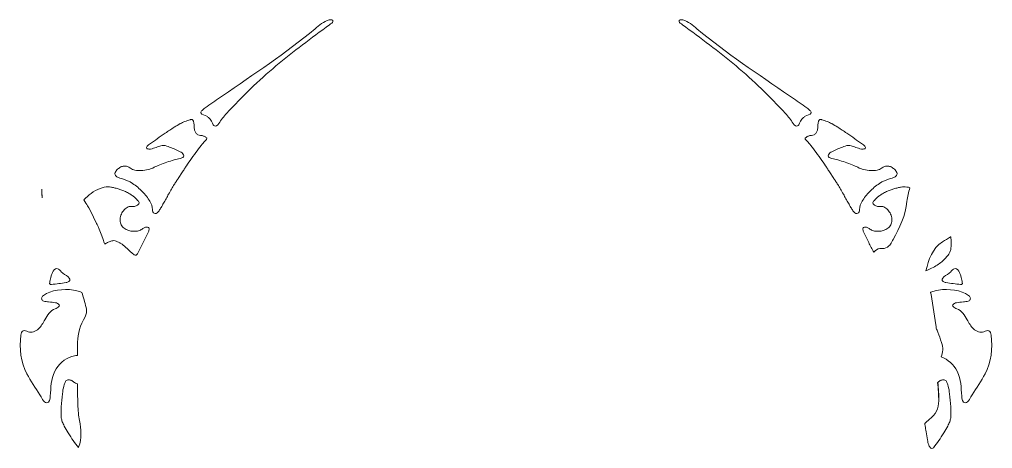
# Model space of a CAD drawing. Header units: millimetres. Extents: x 946 to 1411, y -1945 to 60.
# Drawn here: x 984.1 to 1379.4, y -1606.5 to -1432.1 of the extents above; entities that cross this region are included whole.
import ezdxf

# ---------------------------------------------------------------- set-up
doc = ezdxf.new("R2010")
doc.units = ezdxf.units.MM
doc.header["$MEASUREMENT"] = 0
doc.layers.add('Layer 1', color=7, linetype='Continuous')

msp = doc.modelspace()

# ---------------------------------------------------------------- linework, layer by layer
at = {"layer": 'Layer 1', "lineweight": 0}
for points, knots in [([(1111.42, -1432.97), (1111.36, -1433.2), (1111.16, -1433.37), (1110.97, -1433.52), (1110.66, -1433.75), (1110.35, -1433.99), (1110.04, -1434.22), (1102.72, -1439.73), (1095.28, -1444.99), (1088.3, -1450.95), (1081.24, -1456.97), (1074.53, -1463.41), (1068.25, -1470.25), (1067.08, -1471.53), (1066.02, -1472.9), (1065.07, -1474.35), (1064.62, -1475.02), (1063.85, -1476.02), (1063.02, -1475.15), (1062.71, -1474.81), (1062.57, -1474.35), (1062.39, -1473.92), (1062.11, -1473.26), (1061.69, -1472.65), (1061.16, -1472.15), (1060.86, -1471.87), (1060.53, -1471.61), (1060.17, -1471.4), (1059.55, -1471.03), (1058.03, -1470.84), (1057.78, -1470.06), (1057.71, -1469.87), (1057.76, -1469.65), (1057.89, -1469.5), (1058.18, -1469.18), (1058.48, -1468.88), (1058.8, -1468.59), (1059.28, -1468.18), (1059.77, -1467.79), (1060.29, -1467.43), (1062.38, -1465.98), (1064.47, -1464.54), (1066.56, -1463.1), (1079.34, -1454.3), (1092.24, -1445.88), (1104.17, -1435.87), (1105.91, -1434.41), (1107.7, -1432.89), (1109.89, -1432.26), (1110.54, -1432.08), (1111.57, -1432.3), (1111.42, -1432.97)], [0, 0, 0, 0, 1, 1, 1, 2, 2, 2, 3, 3, 3, 4, 4, 4, 5, 5, 5, 6, 6, 6, 7, 7, 7, 8, 8, 8, 9, 9, 9, 10, 10, 10, 11, 11, 11, 12, 12, 12, 13, 13, 13, 14, 14, 14, 15, 15, 15, 16, 16, 16, 17, 17, 17, 17]), ([(1275.19, -1450.95), (1268.21, -1444.99), (1260.77, -1439.73), (1253.45, -1434.22), (1253.14, -1433.99), (1252.83, -1433.75), (1252.52, -1433.52), (1252.33, -1433.37), (1252.13, -1433.2), (1252.07, -1432.97), (1251.92, -1432.3), (1252.95, -1432.08), (1253.6, -1432.26), (1255.79, -1432.89), (1257.58, -1434.41), (1259.32, -1435.87), (1271.25, -1445.88), (1284.15, -1454.3), (1296.93, -1463.1), (1299.02, -1464.54), (1301.11, -1465.98), (1303.2, -1467.43), (1303.72, -1467.79), (1304.21, -1468.18), (1304.69, -1468.59), (1305.01, -1468.88), (1305.31, -1469.18), (1305.6, -1469.5), (1305.73, -1469.65), (1305.78, -1469.87), (1305.71, -1470.06), (1305.47, -1470.84), (1303.94, -1471.03), (1303.32, -1471.4), (1302.96, -1471.61), (1302.63, -1471.87), (1302.33, -1472.15), (1301.8, -1472.65), (1301.38, -1473.26), (1301.1, -1473.92), (1300.92, -1474.35), (1300.78, -1474.81), (1300.47, -1475.15), (1299.65, -1476.02), (1298.87, -1475.02), (1298.42, -1474.35), (1297.47, -1472.9), (1296.41, -1471.53), (1295.24, -1470.25), (1288.96, -1463.41), (1282.25, -1456.97), (1275.19, -1450.95)], [0, 0, 0, 0, 1, 1, 1, 2, 2, 2, 3, 3, 3, 4, 4, 4, 5, 5, 5, 6, 6, 6, 7, 7, 7, 8, 8, 8, 9, 9, 9, 10, 10, 10, 11, 11, 11, 12, 12, 12, 13, 13, 13, 14, 14, 14, 15, 15, 15, 16, 16, 16, 17, 17, 17, 17]), ([(1022.99, -1494.22), (1023.25, -1493.75), (1023.58, -1493.32), (1023.97, -1492.96), (1024.36, -1492.6), (1024.79, -1492.29), (1025.26, -1492.04), (1025.66, -1491.82), (1026.11, -1491.7), (1026.57, -1491.66), (1027.02, -1491.63), (1027.47, -1491.7), (1027.89, -1491.85), (1028.37, -1492.03), (1028.82, -1492.28), (1029.23, -1492.58), (1029.74, -1492.97), (1030.35, -1493.23), (1030.98, -1493.34), (1031.83, -1493.48), (1032.7, -1493.53), (1033.56, -1493.49), (1034.5, -1493.45), (1035.44, -1493.32), (1036.36, -1493.1), (1037.23, -1492.89), (1038.06, -1492.58), (1038.86, -1492.17), (1039.58, -1491.8), (1040.31, -1491.47), (1041.06, -1491.18), (1042.02, -1490.8), (1042.98, -1490.45), (1043.96, -1490.12), (1044.94, -1489.79), (1045.93, -1489.48), (1046.93, -1489.19), (1047.74, -1488.96), (1048.56, -1488.76), (1049.38, -1488.61), (1049.87, -1488.51), (1050.33, -1488.29), (1050.7, -1487.96), (1050.97, -1487.72), (1051.01, -1487.32), (1050.8, -1487.04), (1050.41, -1486.53), (1049.92, -1486.12), (1049.35, -1485.83), (1048.32, -1485.3), (1047.27, -1484.82), (1046.2, -1484.39), (1045.44, -1484.08), (1044.68, -1483.79), (1043.91, -1483.52), (1043.52, -1483.38), (1043.11, -1483.3), (1042.7, -1483.28), (1042.31, -1483.26), (1041.92, -1483.31), (1041.55, -1483.42), (1040.9, -1483.61), (1040.27, -1483.83), (1039.64, -1484.07), (1038.9, -1484.35), (1038.14, -1484.58), (1037.37, -1484.75), (1036.91, -1484.85), (1036.43, -1484.8), (1036, -1484.61), (1035.88, -1484.55), (1035.78, -1484.44), (1035.74, -1484.3), (1035.7, -1484.17), (1035.73, -1484.02), (1035.81, -1483.91), (1036.1, -1483.48), (1036.46, -1483.12), (1036.88, -1482.82), (1039.03, -1481.3), (1041.18, -1479.8), (1043.34, -1478.29), (1044.53, -1477.46), (1045.74, -1476.66), (1046.97, -1475.87), (1047.77, -1475.36), (1048.58, -1474.88), (1049.41, -1474.42), (1050.02, -1474.08), (1050.66, -1473.8), (1051.32, -1473.57), (1052, -1473.33), (1052.69, -1473.09), (1053.38, -1472.85), (1053.55, -1472.79), (1053.72, -1472.75), (1053.9, -1472.72), (1054.01, -1472.7), (1054.13, -1472.73), (1054.23, -1472.79), (1054.37, -1472.87), (1054.5, -1472.97), (1054.62, -1473.09), (1054.7, -1473.17), (1054.75, -1473.27), (1054.78, -1473.38), (1054.84, -1473.58), (1054.89, -1473.79), (1054.92, -1474), (1054.97, -1474.25), (1055, -1474.5), (1055.02, -1474.75), (1055.04, -1475.02), (1055.05, -1475.3), (1055.05, -1475.57), (1055.05, -1476.07), (1055.11, -1476.57), (1055.22, -1477.06), (1055.32, -1477.47), (1055.5, -1477.86), (1055.74, -1478.21), (1055.96, -1478.51), (1056.24, -1478.75), (1056.57, -1478.92), (1056.9, -1479.1), (1057.26, -1479.19), (1057.63, -1479.19), (1057.78, -1479.19), (1057.94, -1479.21), (1058.09, -1479.24), (1058.27, -1479.27), (1058.45, -1479.32), (1058.63, -1479.38), (1058.81, -1479.43), (1058.99, -1479.5), (1059.16, -1479.58), (1059.32, -1479.64), (1059.46, -1479.72), (1059.61, -1479.81), (1059.78, -1479.92), (1059.94, -1480.05), (1060.08, -1480.19), (1060.17, -1480.27), (1060.21, -1480.4), (1060.2, -1480.52), (1060.19, -1480.67), (1060.13, -1480.8), (1060.03, -1480.92), (1059.84, -1481.15), (1059.64, -1481.38), (1059.43, -1481.6), (1058.91, -1482.12), (1058.42, -1482.68), (1057.97, -1483.26), (1057.22, -1484.22), (1056.47, -1485.19), (1055.75, -1486.17), (1054.96, -1487.23), (1054.18, -1488.3), (1053.42, -1489.38), (1052.75, -1490.34), (1052.09, -1491.31), (1051.46, -1492.3), (1051.17, -1492.75), (1050.88, -1493.2), (1050.59, -1493.65), (1050.25, -1494.16), (1049.92, -1494.67), (1049.58, -1495.19), (1049.25, -1495.69), (1048.92, -1496.18), (1048.59, -1496.68), (1048.33, -1497.08), (1048.07, -1497.47), (1047.8, -1497.87), (1047.52, -1498.29), (1047.25, -1498.72), (1046.98, -1499.15), (1046.61, -1499.76), (1046.24, -1500.38), (1045.88, -1501), (1045.49, -1501.67), (1045.09, -1502.35), (1044.71, -1503.03), (1044.35, -1503.67), (1043.99, -1504.32), (1043.64, -1504.97), (1043.31, -1505.57), (1042.98, -1506.18), (1042.63, -1506.78), (1042.31, -1507.34), (1041.99, -1507.9), (1041.65, -1508.46), (1041.37, -1508.92), (1041.09, -1509.38), (1040.79, -1509.84), (1040.66, -1510.05), (1040.51, -1510.25), (1040.34, -1510.43), (1040.14, -1510.65), (1039.88, -1510.81), (1039.6, -1510.91), (1039.35, -1510.99), (1039.08, -1510.97), (1038.84, -1510.86), (1038.59, -1510.75), (1038.4, -1510.55), (1038.28, -1510.3), (1038.15, -1510.01), (1038.08, -1509.7), (1038.08, -1509.38), (1038.08, -1508.18), (1037.74, -1507), (1037.11, -1505.98), (1036.24, -1504.57), (1035.22, -1503.27), (1034.07, -1502.08), (1032.84, -1500.82), (1031.49, -1499.69), (1030.02, -1498.72), (1028.76, -1497.88), (1027.37, -1497.25), (1025.91, -1496.86), (1025.21, -1496.67), (1024.54, -1496.43), (1023.88, -1496.14), (1023.49, -1495.96), (1023.17, -1495.65), (1022.98, -1495.27), (1022.81, -1494.93), (1022.82, -1494.54), (1022.99, -1494.22)], [0, 0, 0, 0, 1, 1, 1, 2, 2, 2, 3, 3, 3, 4, 4, 4, 5, 5, 5, 6, 6, 6, 7, 7, 7, 8, 8, 8, 9, 9, 9, 10, 10, 10, 11, 11, 11, 12, 12, 12, 13, 13, 13, 14, 14, 14, 15, 15, 15, 16, 16, 16, 17, 17, 17, 18, 18, 18, 19, 19, 19, 20, 20, 20, 21, 21, 21, 22, 22, 22, 23, 23, 23, 24, 24, 24, 25, 25, 25, 26, 26, 26, 27, 27, 27, 28, 28, 28, 29, 29, 29, 30, 30, 30, 31, 31, 31, 32, 32, 32, 33, 33, 33, 34, 34, 34, 35, 35, 35, 36, 36, 36, 37, 37, 37, 38, 38, 38, 39, 39, 39, 40, 40, 40, 41, 41, 41, 42, 42, 42, 43, 43, 43, 44, 44, 44, 45, 45, 45, 46, 46, 46, 47, 47, 47, 48, 48, 48, 49, 49, 49, 50, 50, 50, 51, 51, 51, 52, 52, 52, 53, 53, 53, 54, 54, 54, 55, 55, 55, 56, 56, 56, 57, 57, 57, 58, 58, 58, 59, 59, 59, 60, 60, 60, 61, 61, 61, 62, 62, 62, 63, 63, 63, 64, 64, 64, 65, 65, 65, 66, 66, 66, 67, 67, 67, 68, 68, 68, 69, 69, 69, 70, 70, 70, 71, 71, 71, 72, 72, 72, 73, 73, 73, 74, 74, 74, 75, 75, 75, 76, 76, 76, 77, 77, 77, 77]), ([(1306.92, -1478.92), (1307.25, -1478.75), (1307.53, -1478.51), (1307.75, -1478.21), (1307.99, -1477.86), (1308.17, -1477.47), (1308.27, -1477.06), (1308.38, -1476.57), (1308.44, -1476.07), (1308.44, -1475.57), (1308.44, -1475.3), (1308.45, -1475.02), (1308.47, -1474.75), (1308.49, -1474.5), (1308.52, -1474.25), (1308.57, -1474), (1308.6, -1473.79), (1308.65, -1473.58), (1308.71, -1473.38), (1308.74, -1473.27), (1308.79, -1473.17), (1308.88, -1473.09), (1308.99, -1472.97), (1309.12, -1472.87), (1309.26, -1472.79), (1309.36, -1472.73), (1309.48, -1472.7), (1309.59, -1472.72), (1309.77, -1472.75), (1309.95, -1472.79), (1310.11, -1472.85), (1310.8, -1473.09), (1311.49, -1473.33), (1312.17, -1473.57), (1312.83, -1473.8), (1313.47, -1474.08), (1314.08, -1474.42), (1314.91, -1474.88), (1315.72, -1475.36), (1316.52, -1475.87), (1317.75, -1476.66), (1318.96, -1477.46), (1320.15, -1478.29), (1322.31, -1479.8), (1324.46, -1481.3), (1326.61, -1482.82), (1327.03, -1483.12), (1327.39, -1483.48), (1327.68, -1483.91), (1327.76, -1484.02), (1327.79, -1484.17), (1327.75, -1484.3), (1327.71, -1484.44), (1327.62, -1484.55), (1327.49, -1484.61), (1327.06, -1484.8), (1326.58, -1484.85), (1326.12, -1484.75), (1325.35, -1484.58), (1324.59, -1484.35), (1323.85, -1484.07), (1323.22, -1483.83), (1322.59, -1483.61), (1321.94, -1483.42), (1321.57, -1483.31), (1321.18, -1483.26), (1320.8, -1483.28), (1320.38, -1483.3), (1319.97, -1483.38), (1319.58, -1483.52), (1318.81, -1483.79), (1318.05, -1484.08), (1317.3, -1484.39), (1316.22, -1484.82), (1315.17, -1485.3), (1314.14, -1485.83), (1313.57, -1486.12), (1313.08, -1486.53), (1312.7, -1487.04), (1312.48, -1487.32), (1312.52, -1487.72), (1312.79, -1487.96), (1313.16, -1488.29), (1313.62, -1488.51), (1314.11, -1488.61), (1314.94, -1488.76), (1315.75, -1488.96), (1316.56, -1489.19), (1317.56, -1489.48), (1318.55, -1489.79), (1319.53, -1490.12), (1320.51, -1490.45), (1321.47, -1490.8), (1322.43, -1491.18), (1323.18, -1491.47), (1323.91, -1491.8), (1324.63, -1492.17), (1325.43, -1492.58), (1326.27, -1492.89), (1327.13, -1493.1), (1328.05, -1493.32), (1328.99, -1493.45), (1329.94, -1493.49), (1330.8, -1493.53), (1331.66, -1493.48), (1332.51, -1493.34), (1333.14, -1493.23), (1333.75, -1492.97), (1334.26, -1492.58), (1334.67, -1492.28), (1335.12, -1492.03), (1335.6, -1491.85), (1336.02, -1491.7), (1336.47, -1491.63), (1336.92, -1491.66), (1337.38, -1491.7), (1337.83, -1491.82), (1338.23, -1492.04), (1338.7, -1492.29), (1339.14, -1492.6), (1339.52, -1492.96), (1339.91, -1493.32), (1340.24, -1493.75), (1340.5, -1494.22), (1340.67, -1494.54), (1340.68, -1494.93), (1340.52, -1495.27), (1340.32, -1495.65), (1340, -1495.96), (1339.61, -1496.14), (1338.95, -1496.43), (1338.28, -1496.67), (1337.59, -1496.86), (1336.12, -1497.25), (1334.73, -1497.88), (1333.47, -1498.72), (1332, -1499.69), (1330.65, -1500.82), (1329.42, -1502.08), (1328.27, -1503.27), (1327.25, -1504.57), (1326.38, -1505.98), (1325.75, -1507), (1325.41, -1508.18), (1325.41, -1509.38), (1325.41, -1509.7), (1325.34, -1510.01), (1325.21, -1510.3), (1325.1, -1510.55), (1324.9, -1510.75), (1324.65, -1510.86), (1324.41, -1510.97), (1324.14, -1510.99), (1323.89, -1510.91), (1323.61, -1510.81), (1323.35, -1510.65), (1323.15, -1510.43), (1322.98, -1510.25), (1322.83, -1510.05), (1322.7, -1509.84), (1322.41, -1509.38), (1322.12, -1508.92), (1321.84, -1508.46), (1321.5, -1507.9), (1321.18, -1507.34), (1320.86, -1506.78), (1320.52, -1506.18), (1320.18, -1505.57), (1319.85, -1504.97), (1319.5, -1504.32), (1319.14, -1503.67), (1318.78, -1503.03), (1318.4, -1502.35), (1318.01, -1501.67), (1317.61, -1501), (1317.25, -1500.38), (1316.88, -1499.76), (1316.51, -1499.15), (1316.24, -1498.72), (1315.97, -1498.29), (1315.69, -1497.87), (1315.42, -1497.47), (1315.16, -1497.08), (1314.9, -1496.68), (1314.57, -1496.18), (1314.24, -1495.69), (1313.91, -1495.19), (1313.58, -1494.67), (1313.24, -1494.16), (1312.9, -1493.65), (1312.61, -1493.2), (1312.32, -1492.75), (1312.03, -1492.3), (1311.4, -1491.31), (1310.74, -1490.34), (1310.07, -1489.38), (1309.31, -1488.3), (1308.53, -1487.23), (1307.74, -1486.17), (1307.02, -1485.19), (1306.28, -1484.22), (1305.52, -1483.26), (1305.07, -1482.68), (1304.58, -1482.12), (1304.07, -1481.6), (1303.85, -1481.38), (1303.65, -1481.15), (1303.46, -1480.92), (1303.36, -1480.8), (1303.3, -1480.67), (1303.29, -1480.52), (1303.28, -1480.4), (1303.32, -1480.27), (1303.41, -1480.19), (1303.55, -1480.05), (1303.71, -1479.92), (1303.89, -1479.81), (1304.03, -1479.72), (1304.17, -1479.64), (1304.33, -1479.58), (1304.5, -1479.5), (1304.68, -1479.43), (1304.86, -1479.38), (1305.04, -1479.32), (1305.22, -1479.27), (1305.4, -1479.24), (1305.56, -1479.21), (1305.71, -1479.19), (1305.86, -1479.19), (1306.23, -1479.19), (1306.6, -1479.1), (1306.92, -1478.92)], [0, 0, 0, 0, 1, 1, 1, 2, 2, 2, 3, 3, 3, 4, 4, 4, 5, 5, 5, 6, 6, 6, 7, 7, 7, 8, 8, 8, 9, 9, 9, 10, 10, 10, 11, 11, 11, 12, 12, 12, 13, 13, 13, 14, 14, 14, 15, 15, 15, 16, 16, 16, 17, 17, 17, 18, 18, 18, 19, 19, 19, 20, 20, 20, 21, 21, 21, 22, 22, 22, 23, 23, 23, 24, 24, 24, 25, 25, 25, 26, 26, 26, 27, 27, 27, 28, 28, 28, 29, 29, 29, 30, 30, 30, 31, 31, 31, 32, 32, 32, 33, 33, 33, 34, 34, 34, 35, 35, 35, 36, 36, 36, 37, 37, 37, 38, 38, 38, 39, 39, 39, 40, 40, 40, 41, 41, 41, 42, 42, 42, 43, 43, 43, 44, 44, 44, 45, 45, 45, 46, 46, 46, 47, 47, 47, 48, 48, 48, 49, 49, 49, 50, 50, 50, 51, 51, 51, 52, 52, 52, 53, 53, 53, 54, 54, 54, 55, 55, 55, 56, 56, 56, 57, 57, 57, 58, 58, 58, 59, 59, 59, 60, 60, 60, 61, 61, 61, 62, 62, 62, 63, 63, 63, 64, 64, 64, 65, 65, 65, 66, 66, 66, 67, 67, 67, 68, 68, 68, 69, 69, 69, 70, 70, 70, 71, 71, 71, 72, 72, 72, 73, 73, 73, 74, 74, 74, 75, 75, 75, 76, 76, 76, 77, 77, 77, 77]), ([(993.19, -1501.11), (993.23, -1502.28), (993.25, -1503.45), (993.33, -1504.62), (993.31, -1504.46), (993.29, -1504.3), (993.27, -1504.15), (993.17, -1503.14), (993.15, -1502.13), (993.19, -1501.11)], [0, 0, 0, 0, 1, 1, 1, 2, 2, 2, 3, 3, 3, 3]), ([(1013.26, -1502.75), (1014.36, -1501.93), (1015.56, -1501.26), (1016.83, -1500.74), (1017.92, -1500.3), (1019.09, -1500.08), (1020.27, -1500.09), (1020.58, -1500.1), (1020.9, -1500.13), (1021.2, -1500.19), (1021.67, -1500.28), (1022.14, -1500.38), (1022.6, -1500.49), (1023.13, -1500.62), (1023.65, -1500.76), (1024.16, -1500.91), (1024.67, -1501.06), (1025.17, -1501.23), (1025.67, -1501.41), (1026.19, -1501.59), (1026.69, -1501.8), (1027.19, -1502.04), (1027.73, -1502.31), (1028.26, -1502.59), (1028.78, -1502.9), (1029.27, -1503.19), (1029.75, -1503.5), (1030.21, -1503.83), (1030.57, -1504.08), (1030.91, -1504.37), (1031.22, -1504.68), (1031.62, -1505.09), (1032.01, -1505.5), (1032.4, -1505.93), (1032.55, -1506.09), (1032.66, -1506.29), (1032.72, -1506.5), (1032.77, -1506.67), (1032.73, -1506.84), (1032.62, -1506.97), (1032.44, -1507.18), (1032.23, -1507.38), (1032.01, -1507.54), (1031.84, -1507.67), (1031.66, -1507.77), (1031.47, -1507.85), (1031.26, -1507.94), (1031.04, -1508.01), (1030.82, -1508.07), (1030.6, -1508.12), (1030.38, -1508.14), (1030.16, -1508.15), (1029.97, -1508.16), (1029.78, -1508.14), (1029.6, -1508.09), (1029.39, -1508.04), (1029.18, -1508.03), (1028.97, -1508.07), (1028.72, -1508.12), (1028.48, -1508.19), (1028.25, -1508.3), (1027.97, -1508.43), (1027.71, -1508.58), (1027.47, -1508.76), (1027.19, -1508.97), (1026.93, -1509.2), (1026.69, -1509.44), (1026.2, -1509.93), (1025.8, -1510.51), (1025.52, -1511.15), (1025.23, -1511.79), (1025.06, -1512.49), (1025.02, -1513.19), (1024.98, -1513.85), (1025.07, -1514.52), (1025.28, -1515.15), (1025.46, -1515.72), (1025.8, -1516.24), (1026.25, -1516.64), (1026.72, -1517.07), (1027.27, -1517.41), (1027.86, -1517.64), (1028.53, -1517.89), (1029.22, -1518.06), (1029.93, -1518.14), (1030.62, -1518.22), (1031.32, -1518.2), (1032, -1518.09), (1032.58, -1518), (1033.12, -1517.78), (1033.6, -1517.44), (1033.98, -1517.17), (1034.39, -1516.94), (1034.81, -1516.73), (1035.13, -1516.57), (1035.48, -1516.47), (1035.84, -1516.43), (1036.07, -1516.4), (1036.3, -1516.46), (1036.49, -1516.58), (1036.67, -1516.7), (1036.77, -1516.89), (1036.77, -1517.09), (1036.77, -1517.54), (1036.67, -1517.98), (1036.48, -1518.38), (1035.8, -1519.83), (1035.11, -1521.27), (1034.4, -1522.71), (1033.69, -1524.16), (1032.96, -1525.6), (1032.22, -1527.05), (1032.05, -1527.38), (1031.78, -1527.67), (1031.46, -1527.87), (1031.34, -1527.94), (1031.2, -1527.95), (1031.07, -1527.89), (1030.83, -1527.78), (1030.6, -1527.65), (1030.38, -1527.5), (1030.09, -1527.3), (1029.82, -1527.09), (1029.56, -1526.86), (1029.27, -1526.59), (1028.99, -1526.32), (1028.72, -1526.02), (1028.42, -1525.7), (1028.11, -1525.38), (1027.78, -1525.08), (1027.42, -1524.75), (1027.04, -1524.43), (1026.65, -1524.12), (1026.29, -1523.82), (1025.91, -1523.54), (1025.53, -1523.27), (1025.23, -1523.06), (1024.91, -1522.87), (1024.59, -1522.7), (1024.18, -1522.49), (1023.77, -1522.31), (1023.35, -1522.14), (1023.07, -1522.03), (1022.77, -1521.97), (1022.48, -1521.97), (1022.17, -1521.96), (1021.87, -1522), (1021.57, -1522.1), (1021.11, -1522.25), (1020.65, -1522.42), (1020.2, -1522.6), (1019.68, -1522.82), (1019.2, -1523.11), (1018.76, -1523.44), (1018.75, -1523.41), (1018.74, -1523.38), (1018.73, -1523.35), (1018.51, -1522.73), (1018.29, -1522.1), (1018.08, -1521.48), (1016.74, -1517.55), (1014.77, -1513.54), (1015.51, -1515.31), (1014.4, -1512.72), (1013.14, -1510.2), (1011.73, -1507.76), (1011.43, -1507.24), (1010.91, -1506.41), (1010.26, -1505.4), (1011.19, -1504.44), (1012.19, -1503.55), (1013.26, -1502.75)], [0, 0, 0, 0, 1, 1, 1, 2, 2, 2, 3, 3, 3, 4, 4, 4, 5, 5, 5, 6, 6, 6, 7, 7, 7, 8, 8, 8, 9, 9, 9, 10, 10, 10, 11, 11, 11, 12, 12, 12, 13, 13, 13, 14, 14, 14, 15, 15, 15, 16, 16, 16, 17, 17, 17, 18, 18, 18, 19, 19, 19, 20, 20, 20, 21, 21, 21, 22, 22, 22, 23, 23, 23, 24, 24, 24, 25, 25, 25, 26, 26, 26, 27, 27, 27, 28, 28, 28, 29, 29, 29, 30, 30, 30, 31, 31, 31, 32, 32, 32, 33, 33, 33, 34, 34, 34, 35, 35, 35, 36, 36, 36, 37, 37, 37, 38, 38, 38, 39, 39, 39, 40, 40, 40, 41, 41, 41, 42, 42, 42, 43, 43, 43, 44, 44, 44, 45, 45, 45, 46, 46, 46, 47, 47, 47, 48, 48, 48, 49, 49, 49, 50, 50, 50, 51, 51, 51, 52, 52, 52, 53, 53, 53, 54, 54, 54, 55, 55, 55, 56, 56, 56, 57, 57, 57, 57]), ([(1342.29, -1500.19), (1342.6, -1500.13), (1342.91, -1500.1), (1343.22, -1500.09), (1344.11, -1500.08), (1344.99, -1500.21), (1345.83, -1500.46), (1345.24, -1502.25), (1344.8, -1504.09), (1344.64, -1506.01), (1344.16, -1511.77), (1341.55, -1516.73), (1339.03, -1521.51), (1338.87, -1521.82), (1338.71, -1522.13), (1338.54, -1522.44), (1338.17, -1523.15), (1337.76, -1523.72), (1337.3, -1524.15), (1336.54, -1524.84), (1335.65, -1525.17), (1334.59, -1525.17), (1334.51, -1525.17), (1334.43, -1525.17), (1334.35, -1525.16), (1333.29, -1525.12), (1332.43, -1525.41), (1331.69, -1526.09), (1331.49, -1526.27), (1331.29, -1526.48), (1331.11, -1526.72), (1330.43, -1525.39), (1329.75, -1524.05), (1329.09, -1522.71), (1328.38, -1521.27), (1327.69, -1519.83), (1327.01, -1518.38), (1326.82, -1517.98), (1326.72, -1517.54), (1326.72, -1517.09), (1326.72, -1516.89), (1326.82, -1516.7), (1327, -1516.58), (1327.19, -1516.46), (1327.42, -1516.4), (1327.66, -1516.43), (1328.01, -1516.47), (1328.36, -1516.57), (1328.68, -1516.73), (1329.1, -1516.94), (1329.51, -1517.17), (1329.89, -1517.44), (1330.37, -1517.78), (1330.92, -1518), (1331.49, -1518.09), (1332.17, -1518.2), (1332.87, -1518.22), (1333.56, -1518.14), (1334.27, -1518.06), (1334.96, -1517.89), (1335.63, -1517.64), (1336.22, -1517.41), (1336.77, -1517.07), (1337.24, -1516.64), (1337.69, -1516.24), (1338.03, -1515.72), (1338.22, -1515.15), (1338.42, -1514.52), (1338.51, -1513.85), (1338.47, -1513.19), (1338.43, -1512.49), (1338.26, -1511.79), (1337.97, -1511.15), (1337.69, -1510.51), (1337.29, -1509.93), (1336.8, -1509.44), (1336.56, -1509.2), (1336.3, -1508.97), (1336.02, -1508.76), (1335.78, -1508.58), (1335.52, -1508.43), (1335.25, -1508.3), (1335.01, -1508.19), (1334.77, -1508.12), (1334.52, -1508.07), (1334.31, -1508.03), (1334.1, -1508.04), (1333.89, -1508.09), (1333.71, -1508.14), (1333.52, -1508.16), (1333.33, -1508.15), (1333.11, -1508.14), (1332.89, -1508.12), (1332.67, -1508.07), (1332.45, -1508.01), (1332.23, -1507.94), (1332.02, -1507.85), (1331.83, -1507.77), (1331.65, -1507.67), (1331.48, -1507.54), (1331.26, -1507.38), (1331.05, -1507.18), (1330.87, -1506.97), (1330.76, -1506.84), (1330.73, -1506.67), (1330.77, -1506.5), (1330.83, -1506.29), (1330.94, -1506.09), (1331.09, -1505.93), (1331.48, -1505.5), (1331.87, -1505.09), (1332.27, -1504.68), (1332.58, -1504.37), (1332.92, -1504.08), (1333.28, -1503.83), (1333.74, -1503.5), (1334.22, -1503.19), (1334.71, -1502.9), (1335.23, -1502.59), (1335.76, -1502.31), (1336.31, -1502.04), (1336.8, -1501.8), (1337.31, -1501.59), (1337.82, -1501.41), (1338.32, -1501.23), (1338.82, -1501.06), (1339.33, -1500.91), (1339.84, -1500.76), (1340.36, -1500.62), (1340.89, -1500.49), (1341.35, -1500.38), (1341.82, -1500.28), (1342.29, -1500.19)], [0, 0, 0, 0, 1, 1, 1, 2, 2, 2, 3, 3, 3, 4, 4, 4, 5, 5, 5, 6, 6, 6, 7, 7, 7, 8, 8, 8, 9, 9, 9, 10, 10, 10, 11, 11, 11, 12, 12, 12, 13, 13, 13, 14, 14, 14, 15, 15, 15, 16, 16, 16, 17, 17, 17, 18, 18, 18, 19, 19, 19, 20, 20, 20, 21, 21, 21, 22, 22, 22, 23, 23, 23, 24, 24, 24, 25, 25, 25, 26, 26, 26, 27, 27, 27, 28, 28, 28, 29, 29, 29, 30, 30, 30, 31, 31, 31, 32, 32, 32, 33, 33, 33, 34, 34, 34, 35, 35, 35, 36, 36, 36, 37, 37, 37, 38, 38, 38, 39, 39, 39, 40, 40, 40, 41, 41, 41, 42, 42, 42, 43, 43, 43, 44, 44, 44, 44]), ([(1359.11, -1522.49), (1360.18, -1521.82), (1361.25, -1521.13), (1362.29, -1520.46), (1362.34, -1520.43), (1362.39, -1520.4), (1362.43, -1520.37), (1362.54, -1521.19), (1362.6, -1522.02), (1362.59, -1522.85), (1362.59, -1523.55), (1362.56, -1524.25), (1362.5, -1524.94), (1362.46, -1525.4), (1362.36, -1525.86), (1362.2, -1526.29), (1362.05, -1526.71), (1361.85, -1527.11), (1361.59, -1527.47), (1361.23, -1527.97), (1360.85, -1528.46), (1360.44, -1528.92), (1359.4, -1530.09), (1358.21, -1531.09), (1356.89, -1531.91), (1355.44, -1532.81), (1353.91, -1533.56), (1352.32, -1534.18), (1353.48, -1529.71), (1354.82, -1525.19), (1359.11, -1522.49)], [0, 0, 0, 0, 1, 1, 1, 2, 2, 2, 3, 3, 3, 4, 4, 4, 5, 5, 5, 6, 6, 6, 7, 7, 7, 8, 8, 8, 9, 9, 9, 10, 10, 10, 10]), ([(996.48, -1538.51), (996.54, -1538.16), (996.61, -1537.82), (996.7, -1537.48), (996.8, -1537.1), (996.9, -1536.71), (997.01, -1536.33), (997.21, -1535.67), (997.47, -1535.04), (997.81, -1534.44), (998.25, -1533.65), (999.11, -1532.94), (1000.01, -1533.55), (1000.29, -1533.74), (1000.5, -1534.01), (1000.72, -1534.27), (1000.8, -1534.38), (1000.89, -1534.49), (1000.98, -1534.59), (1001.8, -1535.56), (1003, -1535.89), (1003.87, -1536.75), (1004.35, -1537.23), (1005.01, -1538.04), (1004.22, -1538.53), (1003.85, -1538.76), (1003.44, -1538.92), (1003.01, -1538.99), (1002.05, -1539.16), (1001.08, -1539.31), (1000.11, -1539.44), (999.1, -1539.58), (998.09, -1539.7), (997.08, -1539.81), (996.84, -1539.84), (996.59, -1539.75), (996.42, -1539.58), (996.36, -1539.52), (996.33, -1539.43), (996.34, -1539.35), (996.38, -1539.06), (996.43, -1538.78), (996.48, -1538.51)], [0, 0, 0, 0, 1, 1, 1, 2, 2, 2, 3, 3, 3, 4, 4, 4, 5, 5, 5, 6, 6, 6, 7, 7, 7, 8, 8, 8, 9, 9, 9, 10, 10, 10, 11, 11, 11, 12, 12, 12, 13, 13, 13, 14, 14, 14, 14]), ([(1363.48, -1533.55), (1364.38, -1532.94), (1365.24, -1533.65), (1365.68, -1534.44), (1366.02, -1535.04), (1366.28, -1535.67), (1366.48, -1536.33), (1366.59, -1536.71), (1366.69, -1537.1), (1366.79, -1537.48), (1366.88, -1537.82), (1366.95, -1538.16), (1367.01, -1538.51), (1367.06, -1538.78), (1367.11, -1539.06), (1367.15, -1539.35), (1367.16, -1539.43), (1367.13, -1539.52), (1367.07, -1539.58), (1366.9, -1539.75), (1366.65, -1539.84), (1366.41, -1539.81), (1365.4, -1539.7), (1364.39, -1539.58), (1363.39, -1539.44), (1362.41, -1539.31), (1361.44, -1539.16), (1360.48, -1538.99), (1360.05, -1538.92), (1359.64, -1538.76), (1359.27, -1538.53), (1358.48, -1538.04), (1359.14, -1537.23), (1359.62, -1536.75), (1360.49, -1535.89), (1361.69, -1535.56), (1362.51, -1534.59), (1362.6, -1534.49), (1362.69, -1534.38), (1362.77, -1534.27), (1362.99, -1534.01), (1363.2, -1533.74), (1363.48, -1533.55)], [0, 0, 0, 0, 1, 1, 1, 2, 2, 2, 3, 3, 3, 4, 4, 4, 5, 5, 5, 6, 6, 6, 7, 7, 7, 8, 8, 8, 9, 9, 9, 10, 10, 10, 11, 11, 11, 12, 12, 12, 13, 13, 13, 14, 14, 14, 14]), ([(998.45, -1575.09), (996.77, -1578.35), (996.87, -1581.62), (996.64, -1585.15), (996.58, -1586.09), (996.43, -1587.98), (995.11, -1587.93), (993.93, -1587.88), (992.9, -1585.48), (992.37, -1584.61), (990.65, -1581.78), (988.69, -1579.1), (987.14, -1576.17), (984.54, -1571.23), (984.1, -1565.84), (984.67, -1560.35), (984.75, -1559.67), (984.92, -1558.87), (985.55, -1558.6), (986.22, -1558.3), (986.94, -1558.79), (987.63, -1559.03), (989.07, -1559.53), (990.7, -1558.89), (991.82, -1557.86), (992.93, -1556.82), (993.65, -1555.44), (994.39, -1554.11), (995.37, -1552.37), (996.69, -1550.4), (998.65, -1549.66), (999.18, -1549.46), (999.67, -1549.16), (1000.1, -1548.79), (1000.22, -1548.68), (1000.29, -1548.52), (1000.3, -1548.36), (1000.3, -1548.2), (1000.24, -1548.04), (1000.13, -1547.92), (999.76, -1547.55), (999.29, -1547.3), (998.77, -1547.21), (997.84, -1547.05), (996.89, -1546.94), (995.94, -1546.89), (995.26, -1546.85), (994.59, -1546.73), (993.94, -1546.53), (993.54, -1546.41), (993.24, -1546.09), (993.15, -1545.69), (993.05, -1545.29), (993.18, -1544.88), (993.48, -1544.6), (993.98, -1544.16), (994.53, -1543.78), (995.12, -1543.47), (998.46, -1541.73), (1003.83, -1541.42), (1007.43, -1542.34), (1008.12, -1542.52), (1008.8, -1542.76), (1009.45, -1543.06), (1009.45, -1543.06), (1009.65, -1543.7), (1009.65, -1543.7), (1010.27, -1545.71), (1010.92, -1547.78), (1011.33, -1549.86), (1011.5, -1550.75), (1011.26, -1551.99), (1010.76, -1552.88), (1008.78, -1556.35), (1007.77, -1559.74), (1007.68, -1563.24), (1007.64, -1565.03), (1007.62, -1566.84), (1007.62, -1568.64), (1006.87, -1568.68), (1006.12, -1568.81), (1005.4, -1569.03), (1002.38, -1569.95), (999.9, -1572.29), (998.45, -1575.09)], [0, 0, 0, 0, 1, 1, 1, 2, 2, 2, 3, 3, 3, 4, 4, 4, 5, 5, 5, 6, 6, 6, 7, 7, 7, 8, 8, 8, 9, 9, 9, 10, 10, 10, 11, 11, 11, 12, 12, 12, 13, 13, 13, 14, 14, 14, 15, 15, 15, 16, 16, 16, 17, 17, 17, 18, 18, 18, 19, 19, 19, 20, 20, 20, 21, 21, 21, 22, 22, 22, 23, 23, 23, 24, 24, 24, 25, 25, 25, 26, 26, 26, 27, 27, 27, 28, 28, 28, 28]), ([(1368.37, -1543.47), (1368.96, -1543.78), (1369.51, -1544.16), (1370.01, -1544.6), (1370.31, -1544.88), (1370.44, -1545.29), (1370.35, -1545.69), (1370.25, -1546.09), (1369.95, -1546.41), (1369.55, -1546.53), (1368.9, -1546.73), (1368.23, -1546.85), (1367.55, -1546.89), (1366.6, -1546.94), (1365.65, -1547.05), (1364.72, -1547.21), (1364.2, -1547.3), (1363.73, -1547.55), (1363.36, -1547.92), (1363.25, -1548.04), (1363.19, -1548.2), (1363.19, -1548.36), (1363.2, -1548.52), (1363.27, -1548.68), (1363.4, -1548.79), (1363.82, -1549.16), (1364.31, -1549.46), (1364.84, -1549.66), (1366.8, -1550.4), (1368.12, -1552.37), (1369.1, -1554.11), (1369.84, -1555.44), (1370.56, -1556.82), (1371.67, -1557.86), (1372.79, -1558.89), (1374.42, -1559.53), (1375.86, -1559.03), (1376.55, -1558.79), (1377.27, -1558.3), (1377.94, -1558.6), (1378.57, -1558.87), (1378.75, -1559.67), (1378.82, -1560.35), (1379.39, -1565.84), (1378.96, -1571.23), (1376.35, -1576.17), (1374.8, -1579.1), (1372.84, -1581.78), (1371.12, -1584.61), (1370.59, -1585.48), (1369.56, -1587.88), (1368.39, -1587.93), (1367.06, -1587.98), (1366.91, -1586.09), (1366.85, -1585.15), (1366.62, -1581.62), (1366.72, -1578.35), (1365.04, -1575.09), (1363.65, -1572.4), (1361.31, -1570.15), (1358.46, -1569.15), (1359.32, -1567.47), (1359.4, -1565.48), (1358.68, -1563.34), (1358.21, -1561.96), (1357.68, -1560.57), (1357.16, -1559.23), (1356.94, -1558.67), (1356.72, -1558.1), (1356.51, -1557.53), (1356.51, -1557.53), (1356.53, -1557.53), (1356.53, -1557.53), (1356.48, -1557.08), (1356.44, -1556.63), (1356.4, -1556.19), (1356.4, -1556.19), (1354.45, -1543.8), (1354.45, -1543.8), (1354.38, -1543.53), (1354.31, -1543.27), (1354.23, -1543.01), (1354.24, -1543), (1354.24, -1543), (1354.25, -1543), (1354.27, -1542.98), (1354.31, -1542.95), (1354.31, -1542.95), (1354.32, -1542.94), (1354.33, -1542.94), (1354.33, -1542.93), (1354.9, -1542.69), (1355.47, -1542.49), (1356.06, -1542.34), (1359.66, -1541.42), (1365.03, -1541.73), (1368.37, -1543.47)], [0, 0, 0, 0, 1, 1, 1, 2, 2, 2, 3, 3, 3, 4, 4, 4, 5, 5, 5, 6, 6, 6, 7, 7, 7, 8, 8, 8, 9, 9, 9, 10, 10, 10, 11, 11, 11, 12, 12, 12, 13, 13, 13, 14, 14, 14, 15, 15, 15, 16, 16, 16, 17, 17, 17, 18, 18, 18, 19, 19, 19, 20, 20, 20, 21, 21, 21, 22, 22, 22, 23, 23, 23, 24, 24, 24, 25, 25, 25, 26, 26, 26, 27, 27, 27, 28, 28, 28, 29, 29, 29, 30, 30, 30, 31, 31, 31, 32, 32, 32, 32]), ([(1008.12, -1605.85), (1008.08, -1605.93), (1008.06, -1606), (1008.03, -1606.07), (1007.33, -1605.14), (1006.64, -1604.2), (1005.96, -1603.25), (1005.25, -1602.23), (1004.56, -1601.2), (1003.9, -1600.15), (1003.32, -1599.24), (1002.79, -1598.3), (1002.29, -1597.34), (1001.99, -1596.76), (1001.73, -1596.16), (1001.5, -1595.56), (1001.31, -1595.07), (1001.18, -1594.57), (1001.1, -1594.06), (1001.01, -1593.47), (1000.98, -1592.88), (1000.99, -1592.29), (1001.01, -1591.36), (1001.05, -1590.43), (1001.11, -1589.5), (1001.24, -1587.73), (1001.39, -1585.97), (1001.57, -1584.2), (1001.68, -1583.14), (1001.86, -1582.09), (1002.11, -1581.06), (1002.27, -1580.42), (1002.51, -1579.81), (1002.82, -1579.23), (1003.02, -1578.86), (1003.39, -1578.6), (1003.81, -1578.54), (1004, -1578.52), (1004.19, -1578.52), (1004.38, -1578.55), (1004.61, -1578.59), (1004.83, -1578.65), (1005.04, -1578.73), (1005.26, -1578.81), (1005.48, -1578.91), (1005.68, -1579.03), (1005.86, -1579.14), (1006.03, -1579.28), (1006.18, -1579.43), (1006.37, -1579.62), (1006.59, -1579.77), (1006.84, -1579.88), (1007.11, -1580.01), (1007.39, -1580.11), (1007.67, -1580.19), (1007.69, -1582.9), (1007.73, -1585.65), (1007.83, -1588.36), (1007.92, -1591.04), (1008.13, -1593.19), (1008.49, -1595.13), (1009.09, -1598.47), (1009.61, -1602.33), (1008.12, -1605.85)], [0, 0, 0, 0, 1, 1, 1, 2, 2, 2, 3, 3, 3, 4, 4, 4, 5, 5, 5, 6, 6, 6, 7, 7, 7, 8, 8, 8, 9, 9, 9, 10, 10, 10, 11, 11, 11, 12, 12, 12, 13, 13, 13, 14, 14, 14, 15, 15, 15, 16, 16, 16, 17, 17, 17, 18, 18, 18, 19, 19, 19, 20, 20, 20, 21, 21, 21, 21]), ([(1353.67, -1594.68), (1356.31, -1592.63), (1357.58, -1590.15), (1357.55, -1587.11), (1357.52, -1584.71), (1357.37, -1582.24), (1357.09, -1579.61), (1357.12, -1579.59), (1357.14, -1579.57), (1357.17, -1579.55), (1357.44, -1582.19), (1357.59, -1584.67), (1357.62, -1587.08), (1357.62, -1587.06), (1357.62, -1587.05), (1357.62, -1587.04), (1357.6, -1584.64), (1357.45, -1582.17), (1357.17, -1579.54), (1357.22, -1579.5), (1357.27, -1579.47), (1357.31, -1579.43), (1357.46, -1579.28), (1357.63, -1579.14), (1357.81, -1579.03), (1358.01, -1578.91), (1358.23, -1578.81), (1358.45, -1578.73), (1358.66, -1578.65), (1358.88, -1578.59), (1359.11, -1578.55), (1359.3, -1578.52), (1359.49, -1578.52), (1359.68, -1578.54), (1360.1, -1578.6), (1360.47, -1578.86), (1360.67, -1579.23), (1360.98, -1579.81), (1361.22, -1580.42), (1361.38, -1581.06), (1361.63, -1582.09), (1361.82, -1583.14), (1361.92, -1584.2), (1362.1, -1585.97), (1362.25, -1587.73), (1362.38, -1589.5), (1362.44, -1590.43), (1362.48, -1591.36), (1362.5, -1592.29), (1362.52, -1592.88), (1362.48, -1593.47), (1362.39, -1594.06), (1362.31, -1594.57), (1362.18, -1595.07), (1362, -1595.56), (1361.76, -1596.16), (1361.5, -1596.76), (1361.2, -1597.34), (1360.7, -1598.3), (1360.17, -1599.24), (1359.59, -1600.15), (1358.93, -1601.2), (1358.25, -1602.23), (1357.53, -1603.25), (1356.84, -1604.21), (1356.14, -1605.17), (1355.43, -1606.12), (1355.26, -1606.34), (1355, -1606.47), (1354.72, -1606.47), (1354.44, -1606.47), (1354.19, -1606.34), (1354.03, -1606.11), (1353.79, -1605.76), (1353.6, -1605.38), (1353.46, -1604.98), (1353.24, -1604.33), (1353.06, -1603.66), (1352.94, -1602.98), (1352.73, -1601.86), (1352.54, -1600.74), (1352.37, -1599.62), (1352.25, -1598.84), (1352.13, -1598.07), (1352.01, -1597.29), (1351.96, -1596.94), (1351.9, -1596.58), (1351.84, -1596.23), (1352.44, -1595.69), (1353.05, -1595.17), (1353.67, -1594.68)], [0, 0, 0, 0, 1, 1, 1, 2, 2, 2, 3, 3, 3, 4, 4, 4, 5, 5, 5, 6, 6, 6, 7, 7, 7, 8, 8, 8, 9, 9, 9, 10, 10, 10, 11, 11, 11, 12, 12, 12, 13, 13, 13, 14, 14, 14, 15, 15, 15, 16, 16, 16, 17, 17, 17, 18, 18, 18, 19, 19, 19, 20, 20, 20, 21, 21, 21, 22, 22, 22, 23, 23, 23, 24, 24, 24, 25, 25, 25, 26, 26, 26, 27, 27, 27, 28, 28, 28, 29, 29, 29, 30, 30, 30, 30])]:
    msp.add_open_spline(points, degree=3, knots=knots, dxfattribs=at)

doc.saveas('drawing.dxf')
